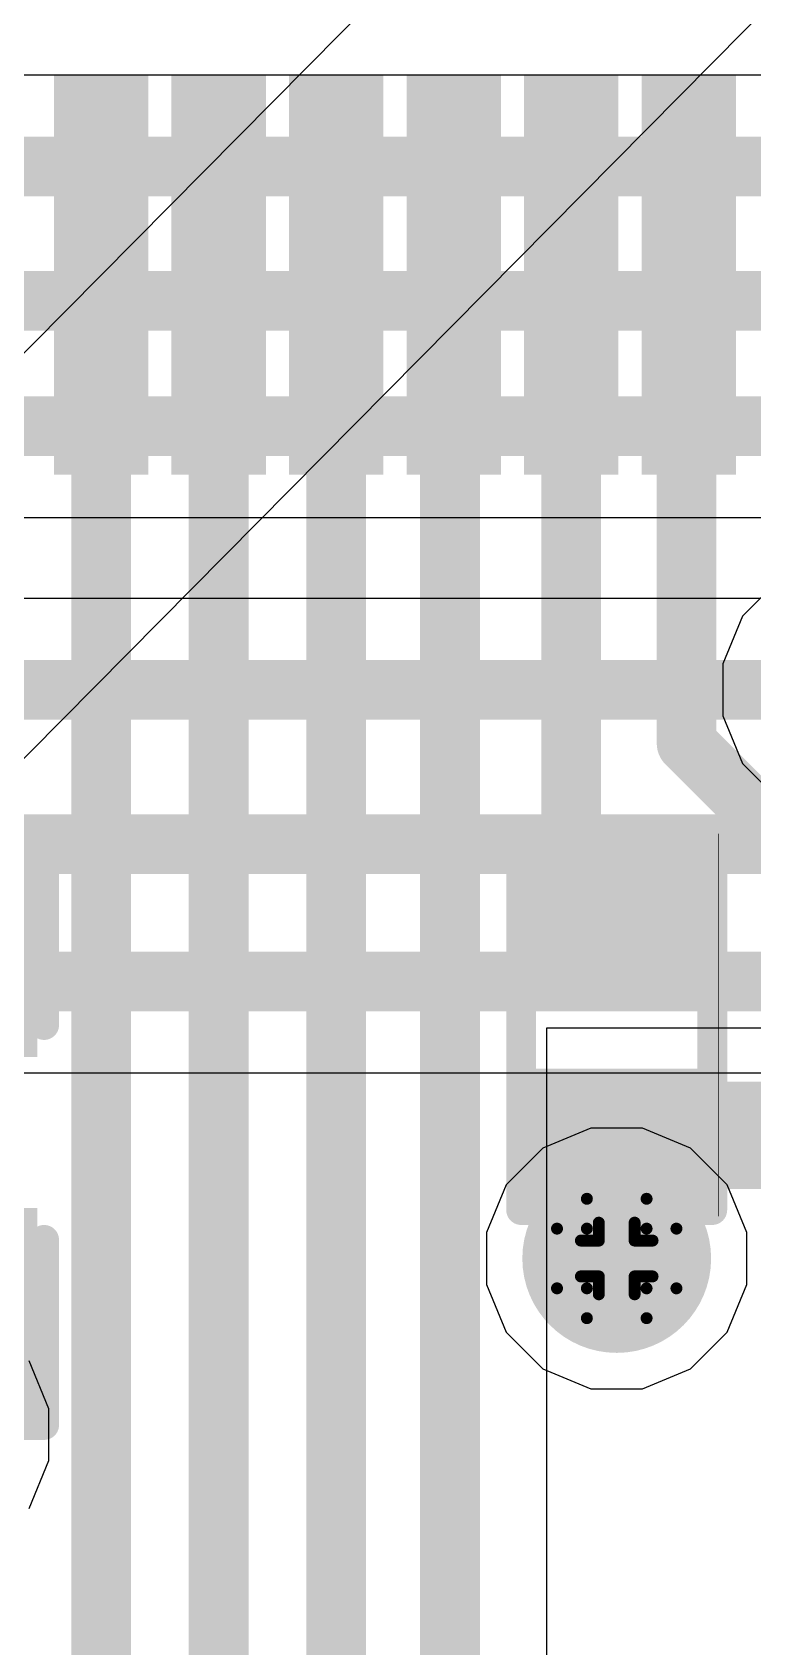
# Model space of a CAD drawing. Header units: inches. Extents: x -4 to 5258, y -4 to 5281.
# Drawn here: x 94.49 to 97.55, y 61.33 to 68.2 of the extents above; entities that cross this region are included whole.
import ezdxf

# ---------------------------------------------------------------- set-up
doc = ezdxf.new("R2010")
doc.units = ezdxf.units.IN
for name, color, linetype in [('Bottom Layer', 5, 'Continuous'), ('Bottom Solder', 6, 'Continuous'), ('Drill Drawing', 1, 'Continuous'), ('Layer 1', 16, 'Continuous'), ('Layer 2', 76, 'Continuous'), ('Top Layer', 1, 'Continuous'), ('Top Overlay', 2, 'Continuous'), ('Top Paste', 8, 'Continuous'), ('Top Solder', 216, 'Continuous'), ('Via Holes', 16, 'Continuous')]:
    doc.layers.add(name, color=color, linetype=linetype)

# ---------------------------------------------------------------- blocks, each defined once
blk = doc.blocks.new('HTSSOP_38_EP_4_4___5')
at = {"layer": 'Top Layer'}
for points in [[(-2, 1.1501), (-2, 0.8501), (-3.6, 0.8501), (-3.6, 1.1501)], [(-2, 0.65), (-2, 0.35), (-3.6, 0.35), (-3.6, 0.65)], [(-2, 0.1501), (-2, -0.1499), (-3.6, -0.1499), (-3.6, 0.1501)], [(-2, -0.35), (-2, -0.65), (-3.6, -0.65), (-3.6, -0.35)], [(-2, -0.8499), (-2, -1.1499), (-3.6, -1.1499), (-3.6, -0.8499)], [(-2, -1.35), (-2, -1.65), (-3.6, -1.65), (-3.6, -1.35)]]:
    blk.add_hatch(color=1, dxfattribs=at).paths.add_polyline_path(points)
at = {"layer": 'Top Paste'}
for points in [[(-2, 1.1501), (-2, 0.8501), (-3.6, 0.8501), (-3.6, 1.1501)], [(-2, 0.65), (-2, 0.35), (-3.6, 0.35), (-3.6, 0.65)], [(-2, 0.1501), (-2, -0.1499), (-3.6, -0.1499), (-3.6, 0.1501)], [(-2, -0.35), (-2, -0.65), (-3.6, -0.65), (-3.6, -0.35)], [(-2, -0.8499), (-2, -1.1499), (-3.6, -1.1499), (-3.6, -0.8499)], [(-2, -1.35), (-2, -1.65), (-3.6, -1.65), (-3.6, -1.35)]]:
    blk.add_hatch(color=8, dxfattribs=at).paths.add_polyline_path(points)
at = {"layer": 'Top Solder'}
for points in [[(-1.9492, 1.2009), (-1.9492, 0.7993), (-3.6508, 0.7993), (-3.6508, 1.2009)], [(-1.9492, 0.7008), (-1.9492, 0.2992), (-3.6508, 0.2992), (-3.6508, 0.7008)], [(-1.9492, 0.2009), (-1.9492, -0.2007), (-3.6508, -0.2007), (-3.6508, 0.2009)], [(-1.9492, -0.2992), (-1.9492, -0.7008), (-3.6508, -0.7008), (-3.6508, -0.2992)], [(-1.9492, -0.7991), (-1.9492, -1.2007), (-3.6508, -1.2007), (-3.6508, -0.7991)], [(-1.9492, -1.2992), (-1.9492, -1.7008), (-3.6508, -1.7008), (-3.6508, -1.2992)]]:
    blk.add_hatch(color=216, dxfattribs=at).paths.add_polyline_path(points)
blk = doc.blocks.new('13_WQFN_HR__3_2__31')
at = {"layer": 'Top Solder'}
for p in [(-0.5467, -0.9227), (1.1783, -0.9227)]:
    blk.add_line(p, (5220.6763, 5271.621), dxfattribs=at)
blk = doc.blocks.new('R___0402_51')
at = {"layer": 'Top Layer'}
for points in [[(-0.6985, -0.3175), (-0.6985, 0.3175), (-0.2413, 0.3175), (-0.2413, -0.3175)], [(0.2413, -0.3175), (0.2413, 0.3175), (0.6985, 0.3175), (0.6985, -0.3175)]]:
    blk.add_hatch(color=1, dxfattribs=at).paths.add_polyline_path(points)
at = {"layer": 'Top Paste'}
for points in [[(-0.6985, -0.3175), (-0.6985, 0.3175), (-0.2413, 0.3175), (-0.2413, -0.3175)], [(0.2413, -0.3175), (0.2413, 0.3175), (0.6985, 0.3175), (0.6985, -0.3175)]]:
    blk.add_hatch(color=8, dxfattribs=at).paths.add_polyline_path(points)
at = {"layer": 'Top Solder'}
for points in [[(-0.7535, -0.3725), (-0.7535, 0.3725), (-0.1863, 0.3725), (-0.1863, -0.3725)], [(0.1863, -0.3725), (0.1863, 0.3725), (0.7535, 0.3725), (0.7535, -0.3725)]]:
    blk.add_hatch(color=216, dxfattribs=at).paths.add_polyline_path(points)
at = {"layer": 'Top Overlay'}
for points in [[(-0.7874, 0.4064, 0.127, 0.127, 0), (-0.7874, -0.4064, 0.127, 0.127, 0)], [(-0.7874, 0.4064, 0.127, 0.127, 0), (0.7874, 0.4064, 0.127, 0.127, 0)], [(0.7874, 0.4064, 0.127, 0.127, 0), (0.7874, -0.4064, 0.127, 0.127, 0)], [(0.7874, -0.4064, 0.127, 0.127, 0), (-0.7874, -0.4064, 0.127, 0.127, 0)], [(-0.8128, -0.4318, 0.00323, 0.00323, 0), (0.8128, -0.4318, 0.00323, 0.00323, 0)]]:
    blk.add_lwpolyline(points, format="xyseb", dxfattribs=at)
for points in [[(-0.8192, 0.4064, 0.0635, 0.0635, 1), (-0.7557, 0.4064, 0.0635, 0.0635, 1)], [(-0.8192, 0.4064, 0.0635, 0.0635, 1), (-0.7557, 0.4064, 0.0635, 0.0635, 1)], [(0.7557, 0.4064, 0.0635, 0.0635, 1), (0.8192, 0.4064, 0.0635, 0.0635, 1)], [(0.7557, 0.4064, 0.0635, 0.0635, 1), (0.8192, 0.4064, 0.0635, 0.0635, 1)], [(-0.8191, -0.4064, 0.0635, 0.0635, 1), (-0.7556, -0.4064, 0.0635, 0.0635, 1)], [(-0.8191, -0.4064, 0.0635, 0.0635, 1), (-0.7556, -0.4064, 0.0635, 0.0635, 1)], [(0.7556, -0.4064, 0.0635, 0.0635, 1), (0.8191, -0.4064, 0.0635, 0.0635, 1)], [(0.7556, -0.4064, 0.0635, 0.0635, 1), (0.8191, -0.4064, 0.0635, 0.0635, 1)], [(-0.8136, -0.4318, 0.00161, 0.00161, 1), (-0.812, -0.4318, 0.00161, 0.00161, 1)], [(0.812, -0.4318, 0.00161, 0.00161, 1), (0.8136, -0.4318, 0.00161, 0.00161, 1)]]:
    blk.add_lwpolyline(points, format="xyseb", close=True, dxfattribs=at)
blk = doc.blocks.new('C___0603_238')
at = {"layer": 'Top Layer'}
for points in [[(-0.381, 0.4445), (-0.381, -0.4445), (-1.143, -0.4445), (-1.143, 0.4445)], [(1.143, 0.4445), (1.143, -0.4445), (0.381, -0.4445), (0.381, 0.4445)]]:
    blk.add_hatch(color=1, dxfattribs=at).paths.add_polyline_path(points)
at = {"layer": 'Top Paste'}
for points in [[(-0.381, 0.4445), (-0.381, -0.4445), (-1.143, -0.4445), (-1.143, 0.4445)], [(1.143, 0.4445), (1.143, -0.4445), (0.381, -0.4445), (0.381, 0.4445)]]:
    blk.add_hatch(color=8, dxfattribs=at).paths.add_polyline_path(points)
at = {"layer": 'Top Solder'}
for points in [[(-0.321, 0.5045), (-0.321, -0.5045), (-1.203, -0.5045), (-1.203, 0.5045)], [(1.203, 0.5045), (1.203, -0.5045), (0.321, -0.5045), (0.321, 0.5045)]]:
    blk.add_hatch(color=216, dxfattribs=at).paths.add_polyline_path(points)
at = {"layer": 'Top Overlay'}
for points in [[(-1.2446, 0.5334, 0.127, 0.127, 0), (-1.2446, -0.5334, 0.127, 0.127, 0)], [(-1.2446, 0.5334, 0.127, 0.127, 0), (-0.4572, 0.5334, 0.127, 0.127, 0)], [(0.4572, 0.5334, 0.127, 0.127, 0), (1.2446, 0.5334, 0.127, 0.127, 0)], [(1.2446, 0.5334, 0.127, 0.127, 0), (1.2446, -0.5334, 0.127, 0.127, 0)], [(-1.2446, -0.5334, 0.127, 0.127, 0), (-0.4572, -0.5334, 0.127, 0.127, 0)], [(0.4572, -0.5334, 0.127, 0.127, 0), (1.2446, -0.5334, 0.127, 0.127, 0)]]:
    blk.add_lwpolyline(points, format="xyseb", dxfattribs=at)
for points in [[(-1.2764, 0.5334, 0.0635, 0.0635, 1), (-1.2129, 0.5334, 0.0635, 0.0635, 1)], [(-1.2764, 0.5334, 0.0635, 0.0635, 1), (-1.2129, 0.5334, 0.0635, 0.0635, 1)], [(-0.489, 0.5334, 0.0635, 0.0635, 1), (-0.4255, 0.5334, 0.0635, 0.0635, 1)], [(0.4254, 0.5334, 0.0635, 0.0635, 1), (0.4889, 0.5334, 0.0635, 0.0635, 1)], [(1.2128, 0.5334, 0.0635, 0.0635, 1), (1.2764, 0.5334, 0.0635, 0.0635, 1)], [(1.2128, 0.5334, 0.0635, 0.0635, 1), (1.2764, 0.5334, 0.0635, 0.0635, 1)], [(-1.2764, -0.5334, 0.0635, 0.0635, 1), (-1.2129, -0.5334, 0.0635, 0.0635, 1)], [(-1.2764, -0.5334, 0.0635, 0.0635, 1), (-1.2129, -0.5334, 0.0635, 0.0635, 1)], [(-0.4889, -0.5334, 0.0635, 0.0635, 1), (-0.4254, -0.5334, 0.0635, 0.0635, 1)], [(0.4254, -0.5334, 0.0635, 0.0635, 1), (0.4889, -0.5334, 0.0635, 0.0635, 1)], [(1.2128, -0.5334, 0.0635, 0.0635, 1), (1.2764, -0.5334, 0.0635, 0.0635, 1)], [(1.2128, -0.5334, 0.0635, 0.0635, 1), (1.2764, -0.5334, 0.0635, 0.0635, 1)]]:
    blk.add_lwpolyline(points, format="xyseb", close=True, dxfattribs=at)

msp = doc.modelspace()

# ---------------------------------------------------------------- hatches: boundary and pattern name
at = {"layer": 'Bottom Layer'}
h = msp.add_hatch(color=5, dxfattribs=at)
edge = h.paths.add_edge_path()
edge.add_arc((96.9739, 62.9835), 0.3, 0, 360)
at = {"layer": 'Bottom Solder'}
h = msp.add_hatch(color=6, dxfattribs=at)
edge = h.paths.add_edge_path()
edge.add_arc((96.9739, 62.9835), 0.4016, 0, 360)
at = {"layer": 'Layer 1'}
h = msp.add_hatch(color=16, dxfattribs=at)
edge = h.paths.add_edge_path()
edge.add_arc((96.9739, 62.9835), 0.3, 0, 360)
at = {"layer": 'Layer 2'}
h = msp.add_hatch(color=76, dxfattribs=at)
edge = h.paths.add_edge_path()
edge.add_arc((96.9739, 62.9835), 0.3, 0, 360)
at = {"layer": 'Top Layer'}
for points in [[(96.9739, 63.2786), (98.4288, 63.2786), (98.4288, 63.7358), (96.9739, 63.7358)], [(97.2746, 63.5083), (96.6724, 63.5083), (96.6724, 62.9835), (97.2746, 62.9835)]]:
    msp.add_hatch(color=1, dxfattribs=at).paths.add_polyline_path(points)
h = msp.add_hatch(color=1, dxfattribs=at)
edge = h.paths.add_edge_path()
edge.add_arc((96.9739, 62.9835), 0.3, 0, 360)
at = {"layer": 'Top Solder'}
h = msp.add_hatch(color=216, dxfattribs=at)
edge = h.paths.add_edge_path()
edge.add_arc((96.9739, 62.9835), 0.4016, 0, 360)
at = {"layer": 'Via Holes'}
h = msp.add_hatch(color=7, dxfattribs=at)
edge = h.paths.add_edge_path()
edge.add_arc((96.9739, 62.9835), 0.15, 0, 360)

# ---------------------------------------------------------------- linework, layer by layer
at = {"layer": 'Bottom Layer'}
for p, q in [((97.6648, 65.8727), (97.509, 65.7169)), ((97.509, 65.7169), (97.4247, 65.5133)), ((97.4247, 65.5133), (97.4247, 65.2929)), ((97.4247, 65.2929), (97.509, 65.0893)), ((97.509, 65.0893), (97.6648, 64.9334))]:
    msp.add_line(p, q, dxfattribs=at)
at = {"layer": 'Drill Drawing'}
for points in [[(96.8469, 63.1105, 0.0508, 0.0508, 0), (96.8469, 63.2375, 0.0508, 0.0508, 0)], [(96.8469, 63.2375, 0.0508, 0.0508, 0), (97.1009, 63.2375, 0.0508, 0.0508, 0)], [(97.1009, 63.1105, 0.0508, 0.0508, 0), (97.1009, 63.2375, 0.0508, 0.0508, 0)], [(96.7199, 62.8565, 0.0508, 0.0508, 0), (96.7199, 63.1105, 0.0508, 0.0508, 0)], [(96.7199, 63.1105, 0.0508, 0.0508, 0), (96.8469, 63.1105, 0.0508, 0.0508, 0)], [(96.8977, 63.0597, 0.0508, 0.0508, 0), (96.8977, 63.1359, 0.0508, 0.0508, 0)], [(96.8977, 63.1359, 0.0508, 0.0508, 0), (97.0501, 63.1359, 0.0508, 0.0508, 0)], [(97.0501, 63.0597, 0.0508, 0.0508, 0), (97.0501, 63.1359, 0.0508, 0.0508, 0)], [(97.1009, 63.1105, 0.0508, 0.0508, 0), (97.2279, 63.1105, 0.0508, 0.0508, 0)], [(97.2279, 62.8565, 0.0508, 0.0508, 0), (97.2279, 63.1105, 0.0508, 0.0508, 0)], [(96.8215, 62.9073, 0.0508, 0.0508, 0), (96.8215, 63.0597, 0.0508, 0.0508, 0)], [(96.8215, 63.0597, 0.0508, 0.0508, 0), (96.8977, 63.0597, 0.0508, 0.0508, 0)], [(97.0501, 63.0597, 0.0508, 0.0508, 0), (97.1263, 63.0597, 0.0508, 0.0508, 0)], [(97.1263, 62.9073, 0.0508, 0.0508, 0), (97.1263, 63.0597, 0.0508, 0.0508, 0)], [(96.8215, 62.9073, 0.0508, 0.0508, 0), (96.8977, 62.9073, 0.0508, 0.0508, 0)], [(96.8977, 62.8311, 0.0508, 0.0508, 0), (96.8977, 62.9073, 0.0508, 0.0508, 0)], [(97.0501, 62.9073, 0.0508, 0.0508, 0), (97.1263, 62.9073, 0.0508, 0.0508, 0)], [(97.0501, 62.8311, 0.0508, 0.0508, 0), (97.0501, 62.9073, 0.0508, 0.0508, 0)], [(96.7199, 62.8565, 0.0508, 0.0508, 0), (96.8469, 62.8565, 0.0508, 0.0508, 0)], [(96.8469, 62.7295, 0.0508, 0.0508, 0), (96.8469, 62.8565, 0.0508, 0.0508, 0)], [(96.8977, 62.8311, 0.0508, 0.0508, 0), (97.0501, 62.8311, 0.0508, 0.0508, 0)], [(97.1009, 62.8565, 0.0508, 0.0508, 0), (97.2279, 62.8565, 0.0508, 0.0508, 0)], [(97.1009, 62.7295, 0.0508, 0.0508, 0), (97.1009, 62.8565, 0.0508, 0.0508, 0)], [(96.8469, 62.7295, 0.0508, 0.0508, 0), (97.1009, 62.7295, 0.0508, 0.0508, 0)]]:
    msp.add_lwpolyline(points, format="xyseb", dxfattribs=at)
for points in [[(96.8342, 63.2375, 0.0254, 0.0254, 1), (96.8596, 63.2375, 0.0254, 0.0254, 1)], [(96.8342, 63.2375, 0.0254, 0.0254, 1), (96.8596, 63.2375, 0.0254, 0.0254, 1)], [(97.0882, 63.2375, 0.0254, 0.0254, 1), (97.1136, 63.2375, 0.0254, 0.0254, 1)], [(97.0882, 63.2375, 0.0254, 0.0254, 1), (97.1136, 63.2375, 0.0254, 0.0254, 1)], [(96.7072, 63.1105, 0.0254, 0.0254, 1), (96.7326, 63.1105, 0.0254, 0.0254, 1)], [(96.7072, 63.1105, 0.0254, 0.0254, 1), (96.7326, 63.1105, 0.0254, 0.0254, 1)], [(96.8342, 63.1105, 0.0254, 0.0254, 1), (96.8596, 63.1105, 0.0254, 0.0254, 1)], [(96.8342, 63.1105, 0.0254, 0.0254, 1), (96.8596, 63.1105, 0.0254, 0.0254, 1)], [(96.885, 63.1359, 0.0254, 0.0254, 1), (96.9104, 63.1359, 0.0254, 0.0254, 1)], [(96.885, 63.1359, 0.0254, 0.0254, 1), (96.9104, 63.1359, 0.0254, 0.0254, 1)], [(97.0374, 63.1359, 0.0254, 0.0254, 1), (97.0628, 63.1359, 0.0254, 0.0254, 1)], [(97.0374, 63.1359, 0.0254, 0.0254, 1), (97.0628, 63.1359, 0.0254, 0.0254, 1)], [(97.0882, 63.1105, 0.0254, 0.0254, 1), (97.1136, 63.1105, 0.0254, 0.0254, 1)], [(97.0882, 63.1105, 0.0254, 0.0254, 1), (97.1136, 63.1105, 0.0254, 0.0254, 1)], [(97.2152, 63.1105, 0.0254, 0.0254, 1), (97.2406, 63.1105, 0.0254, 0.0254, 1)], [(97.2152, 63.1105, 0.0254, 0.0254, 1), (97.2406, 63.1105, 0.0254, 0.0254, 1)], [(96.8088, 63.0597, 0.0254, 0.0254, 1), (96.8342, 63.0597, 0.0254, 0.0254, 1)], [(96.8088, 63.0597, 0.0254, 0.0254, 1), (96.8342, 63.0597, 0.0254, 0.0254, 1)], [(96.885, 63.0597, 0.0254, 0.0254, 1), (96.9104, 63.0597, 0.0254, 0.0254, 1)], [(96.885, 63.0597, 0.0254, 0.0254, 1), (96.9104, 63.0597, 0.0254, 0.0254, 1)], [(97.0374, 63.0597, 0.0254, 0.0254, 1), (97.0628, 63.0597, 0.0254, 0.0254, 1)], [(97.0374, 63.0597, 0.0254, 0.0254, 1), (97.0628, 63.0597, 0.0254, 0.0254, 1)], [(97.1136, 63.0597, 0.0254, 0.0254, 1), (97.139, 63.0597, 0.0254, 0.0254, 1)], [(97.1136, 63.0597, 0.0254, 0.0254, 1), (97.139, 63.0597, 0.0254, 0.0254, 1)], [(96.8088, 62.9073, 0.0254, 0.0254, 1), (96.8342, 62.9073, 0.0254, 0.0254, 1)], [(96.8088, 62.9073, 0.0254, 0.0254, 1), (96.8342, 62.9073, 0.0254, 0.0254, 1)], [(96.885, 62.9073, 0.0254, 0.0254, 1), (96.9104, 62.9073, 0.0254, 0.0254, 1)], [(96.885, 62.9073, 0.0254, 0.0254, 1), (96.9104, 62.9073, 0.0254, 0.0254, 1)], [(97.0374, 62.9073, 0.0254, 0.0254, 1), (97.0628, 62.9073, 0.0254, 0.0254, 1)], [(97.0374, 62.9073, 0.0254, 0.0254, 1), (97.0628, 62.9073, 0.0254, 0.0254, 1)], [(97.1136, 62.9073, 0.0254, 0.0254, 1), (97.139, 62.9073, 0.0254, 0.0254, 1)], [(97.1136, 62.9073, 0.0254, 0.0254, 1), (97.139, 62.9073, 0.0254, 0.0254, 1)], [(96.7072, 62.8565, 0.0254, 0.0254, 1), (96.7326, 62.8565, 0.0254, 0.0254, 1)], [(96.7072, 62.8565, 0.0254, 0.0254, 1), (96.7326, 62.8565, 0.0254, 0.0254, 1)], [(96.8342, 62.8565, 0.0254, 0.0254, 1), (96.8596, 62.8565, 0.0254, 0.0254, 1)], [(96.8342, 62.8565, 0.0254, 0.0254, 1), (96.8596, 62.8565, 0.0254, 0.0254, 1)], [(96.885, 62.8311, 0.0254, 0.0254, 1), (96.9104, 62.8311, 0.0254, 0.0254, 1)], [(96.885, 62.8311, 0.0254, 0.0254, 1), (96.9104, 62.8311, 0.0254, 0.0254, 1)], [(97.0374, 62.8311, 0.0254, 0.0254, 1), (97.0628, 62.8311, 0.0254, 0.0254, 1)], [(97.0374, 62.8311, 0.0254, 0.0254, 1), (97.0628, 62.8311, 0.0254, 0.0254, 1)], [(97.0882, 62.8565, 0.0254, 0.0254, 1), (97.1136, 62.8565, 0.0254, 0.0254, 1)], [(97.0882, 62.8565, 0.0254, 0.0254, 1), (97.1136, 62.8565, 0.0254, 0.0254, 1)], [(97.2152, 62.8565, 0.0254, 0.0254, 1), (97.2406, 62.8565, 0.0254, 0.0254, 1)], [(97.2152, 62.8565, 0.0254, 0.0254, 1), (97.2406, 62.8565, 0.0254, 0.0254, 1)], [(96.8342, 62.7295, 0.0254, 0.0254, 1), (96.8596, 62.7295, 0.0254, 0.0254, 1)], [(96.8342, 62.7295, 0.0254, 0.0254, 1), (96.8596, 62.7295, 0.0254, 0.0254, 1)], [(97.0882, 62.7295, 0.0254, 0.0254, 1), (97.1136, 62.7295, 0.0254, 0.0254, 1)], [(97.0882, 62.7295, 0.0254, 0.0254, 1), (97.1136, 62.7295, 0.0254, 0.0254, 1)]]:
    msp.add_lwpolyline(points, format="xyseb", close=True, dxfattribs=at)
at = {"layer": 'Layer 1'}
for p, q in [((97.6648, 65.8727), (97.509, 65.7169)), ((97.509, 65.7169), (97.4247, 65.5133)), ((97.4247, 65.5133), (97.4247, 65.2929)), ((97.4247, 65.2929), (97.509, 65.0893)), ((97.509, 65.0893), (97.6648, 64.9334))]:
    msp.add_line(p, q, dxfattribs=at)
at = {"layer": 'Layer 2'}
for p, q in [((98.6958, 68.0176), (29.9272, 68.0176)), ((65.2746, 66.1358), (100.1775, 66.1358)), ((97.5837, 65.7915), (83.9264, 65.7915)), ((85.1831, 63.7736), (98.3716, 63.7736)), ((96.8637, 63.5375), (96.66, 63.4531)), ((97.0841, 63.5375), (96.8637, 63.5375)), ((97.2877, 63.4531), (97.0841, 63.5375)), ((96.66, 63.4531), (96.5042, 63.2973)), ((97.4435, 63.2973), (97.2877, 63.4531)), ((96.5042, 63.2973), (96.4199, 63.0937)), ((97.5279, 63.0937), (97.4435, 63.2973)), ((96.4199, 63.0937), (96.4199, 62.8733)), ((97.5279, 62.8733), (97.5279, 63.0937)), ((96.4199, 62.8733), (96.5042, 62.6697)), ((97.4435, 62.6697), (97.5279, 62.8733)), ((96.5042, 62.6697), (96.66, 62.5138)), ((97.2877, 62.5138), (97.4435, 62.6697)), ((94.5585, 62.3442), (94.4741, 62.5478)), ((96.66, 62.5138), (96.8637, 62.4295)), ((97.0841, 62.4295), (97.2877, 62.5138)), ((96.8637, 62.4295), (97.0841, 62.4295)), ((94.5585, 62.1238), (94.5585, 62.3442)), ((94.4741, 61.9202), (94.5585, 62.1238))]:
    msp.add_line(p, q, dxfattribs=at)
for points in [[(29.9272, 67.6292, 0.254, 0.254, 0), (98.8567, 67.6292, 0.254, 0.254, 0)], [(30.231, 67.0577, 0.254, 0.254, 0), (99.6444, 67.0577, 0.254, 0.254, 0)], [(30.6359, 66.5243, 0.254, 0.254, 0), (100.3384, 66.5243, 0.254, 0.254, 0)], [(83.9264, 65.4031, 0.254, 0.254, 0), (97.9787, 65.4031, 0.254, 0.254, 0)], [(84.4334, 64.7469, 0.254, 0.254, 0), (99.7837, 64.7469, 0.254, 0.254, 0)], [(85.0222, 64.1621, 0.254, 0.254, 0), (98.5325, 64.1621, 0.254, 0.254, 0)]]:
    msp.add_lwpolyline(points, format="xyseb", dxfattribs=at)
at = {"layer": 'Top Layer'}
for p, q in [((96.6771, 55.1448), (96.6771, 63.9644)), ((96.6771, 63.9644), (98.518, 63.9644))]:
    msp.add_line(p, q, dxfattribs=at)
for points in [[(94.7804, 56.8584, 0.254, 0.254, 0), (94.7804, 67.1688, 0.254, 0.254, 0)], [(95.2805, 56.4619, 0.254, 0.254, 0), (95.2805, 67.1688, 0.254, 0.254, 0)], [(95.7804, 55.2734, 0.254, 0.254, 0), (95.7804, 67.1688, 0.254, 0.254, 0)], [(96.2647, 67.1531, 0.254, 0.254, 0), (96.2805, 67.1688, 0.254, 0.254, 0)], [(96.2647, 54.8052, 0.254, 0.254, 0), (96.2647, 67.1531, 0.254, 0.254, 0)], [(96.7804, 64.447, 0.254, 0.254, 0), (96.7804, 67.1688, 0.254, 0.254, 0)], [(97.2712, 65.1752, 0.254, 0.254, 0), (97.2712, 67.1595, 0.254, 0.254, 0)], [(97.2712, 65.1752, 0.254, 0.254, 0), (97.8978, 64.5486, 0.254, 0.254, 0)], [(96.9739, 62.9835, 0.381, 0.381, 0), (96.9739, 63.5072, 0.381, 0.381, 0)], [(96.9739, 63.5072, 0.2032, 0.2032, 0), (96.9749, 63.5083, 0.2032, 0.2032, 0)]]:
    msp.add_lwpolyline(points, format="xyseb", dxfattribs=at)
for points in [[(94.7169, 67.1688, 0.127, 0.127, 1), (94.8439, 67.1688, 0.127, 0.127, 1)], [(95.217, 67.1688, 0.127, 0.127, 1), (95.344, 67.1688, 0.127, 0.127, 1)], [(95.7169, 67.1688, 0.127, 0.127, 1), (95.8439, 67.1688, 0.127, 0.127, 1)], [(96.2012, 67.1531, 0.127, 0.127, 1), (96.3282, 67.1531, 0.127, 0.127, 1)], [(96.2012, 67.1531, 0.127, 0.127, 1), (96.3282, 67.1531, 0.127, 0.127, 1)], [(96.217, 67.1688, 0.127, 0.127, 1), (96.344, 67.1688, 0.127, 0.127, 1)], [(96.7169, 67.1688, 0.127, 0.127, 1), (96.8439, 67.1688, 0.127, 0.127, 1)], [(97.2077, 67.1595, 0.127, 0.127, 1), (97.3347, 67.1595, 0.127, 0.127, 1)], [(97.2077, 65.1752, 0.127, 0.127, 1), (97.3347, 65.1752, 0.127, 0.127, 1)], [(97.2077, 65.1752, 0.127, 0.127, 1), (97.3347, 65.1752, 0.127, 0.127, 1)], [(96.7169, 64.447, 0.127, 0.127, 1), (96.8439, 64.447, 0.127, 0.127, 1)], [(96.8786, 63.5072, 0.1905, 0.1905, 1), (97.0691, 63.5072, 0.1905, 0.1905, 1)], [(96.9231, 63.5072, 0.1016, 0.1016, 1), (97.0247, 63.5072, 0.1016, 0.1016, 1)], [(96.9241, 63.5083, 0.1016, 0.1016, 1), (97.0257, 63.5083, 0.1016, 0.1016, 1)], [(96.8786, 62.9835, 0.1905, 0.1905, 1), (97.0691, 62.9835, 0.1905, 0.1905, 1)]]:
    msp.add_lwpolyline(points, format="xyseb", close=True, dxfattribs=at)

# ---------------------------------------------------------------- block references
msp.add_blockref('13_WQFN_HR__3_2__31', (37.0774, 9.2675))
at = {"rotation": 90}
for name, p in [('HTSSOP_38_EP_4_4___5', (95.7805, 69.9688)), ('C___0603_238', (94.0045, 63.5198)), ('R___0402_51', (96.9739, 63.9771))]:
    msp.add_blockref(name, p, dxfattribs=at)

doc.saveas('drawing.dxf')
